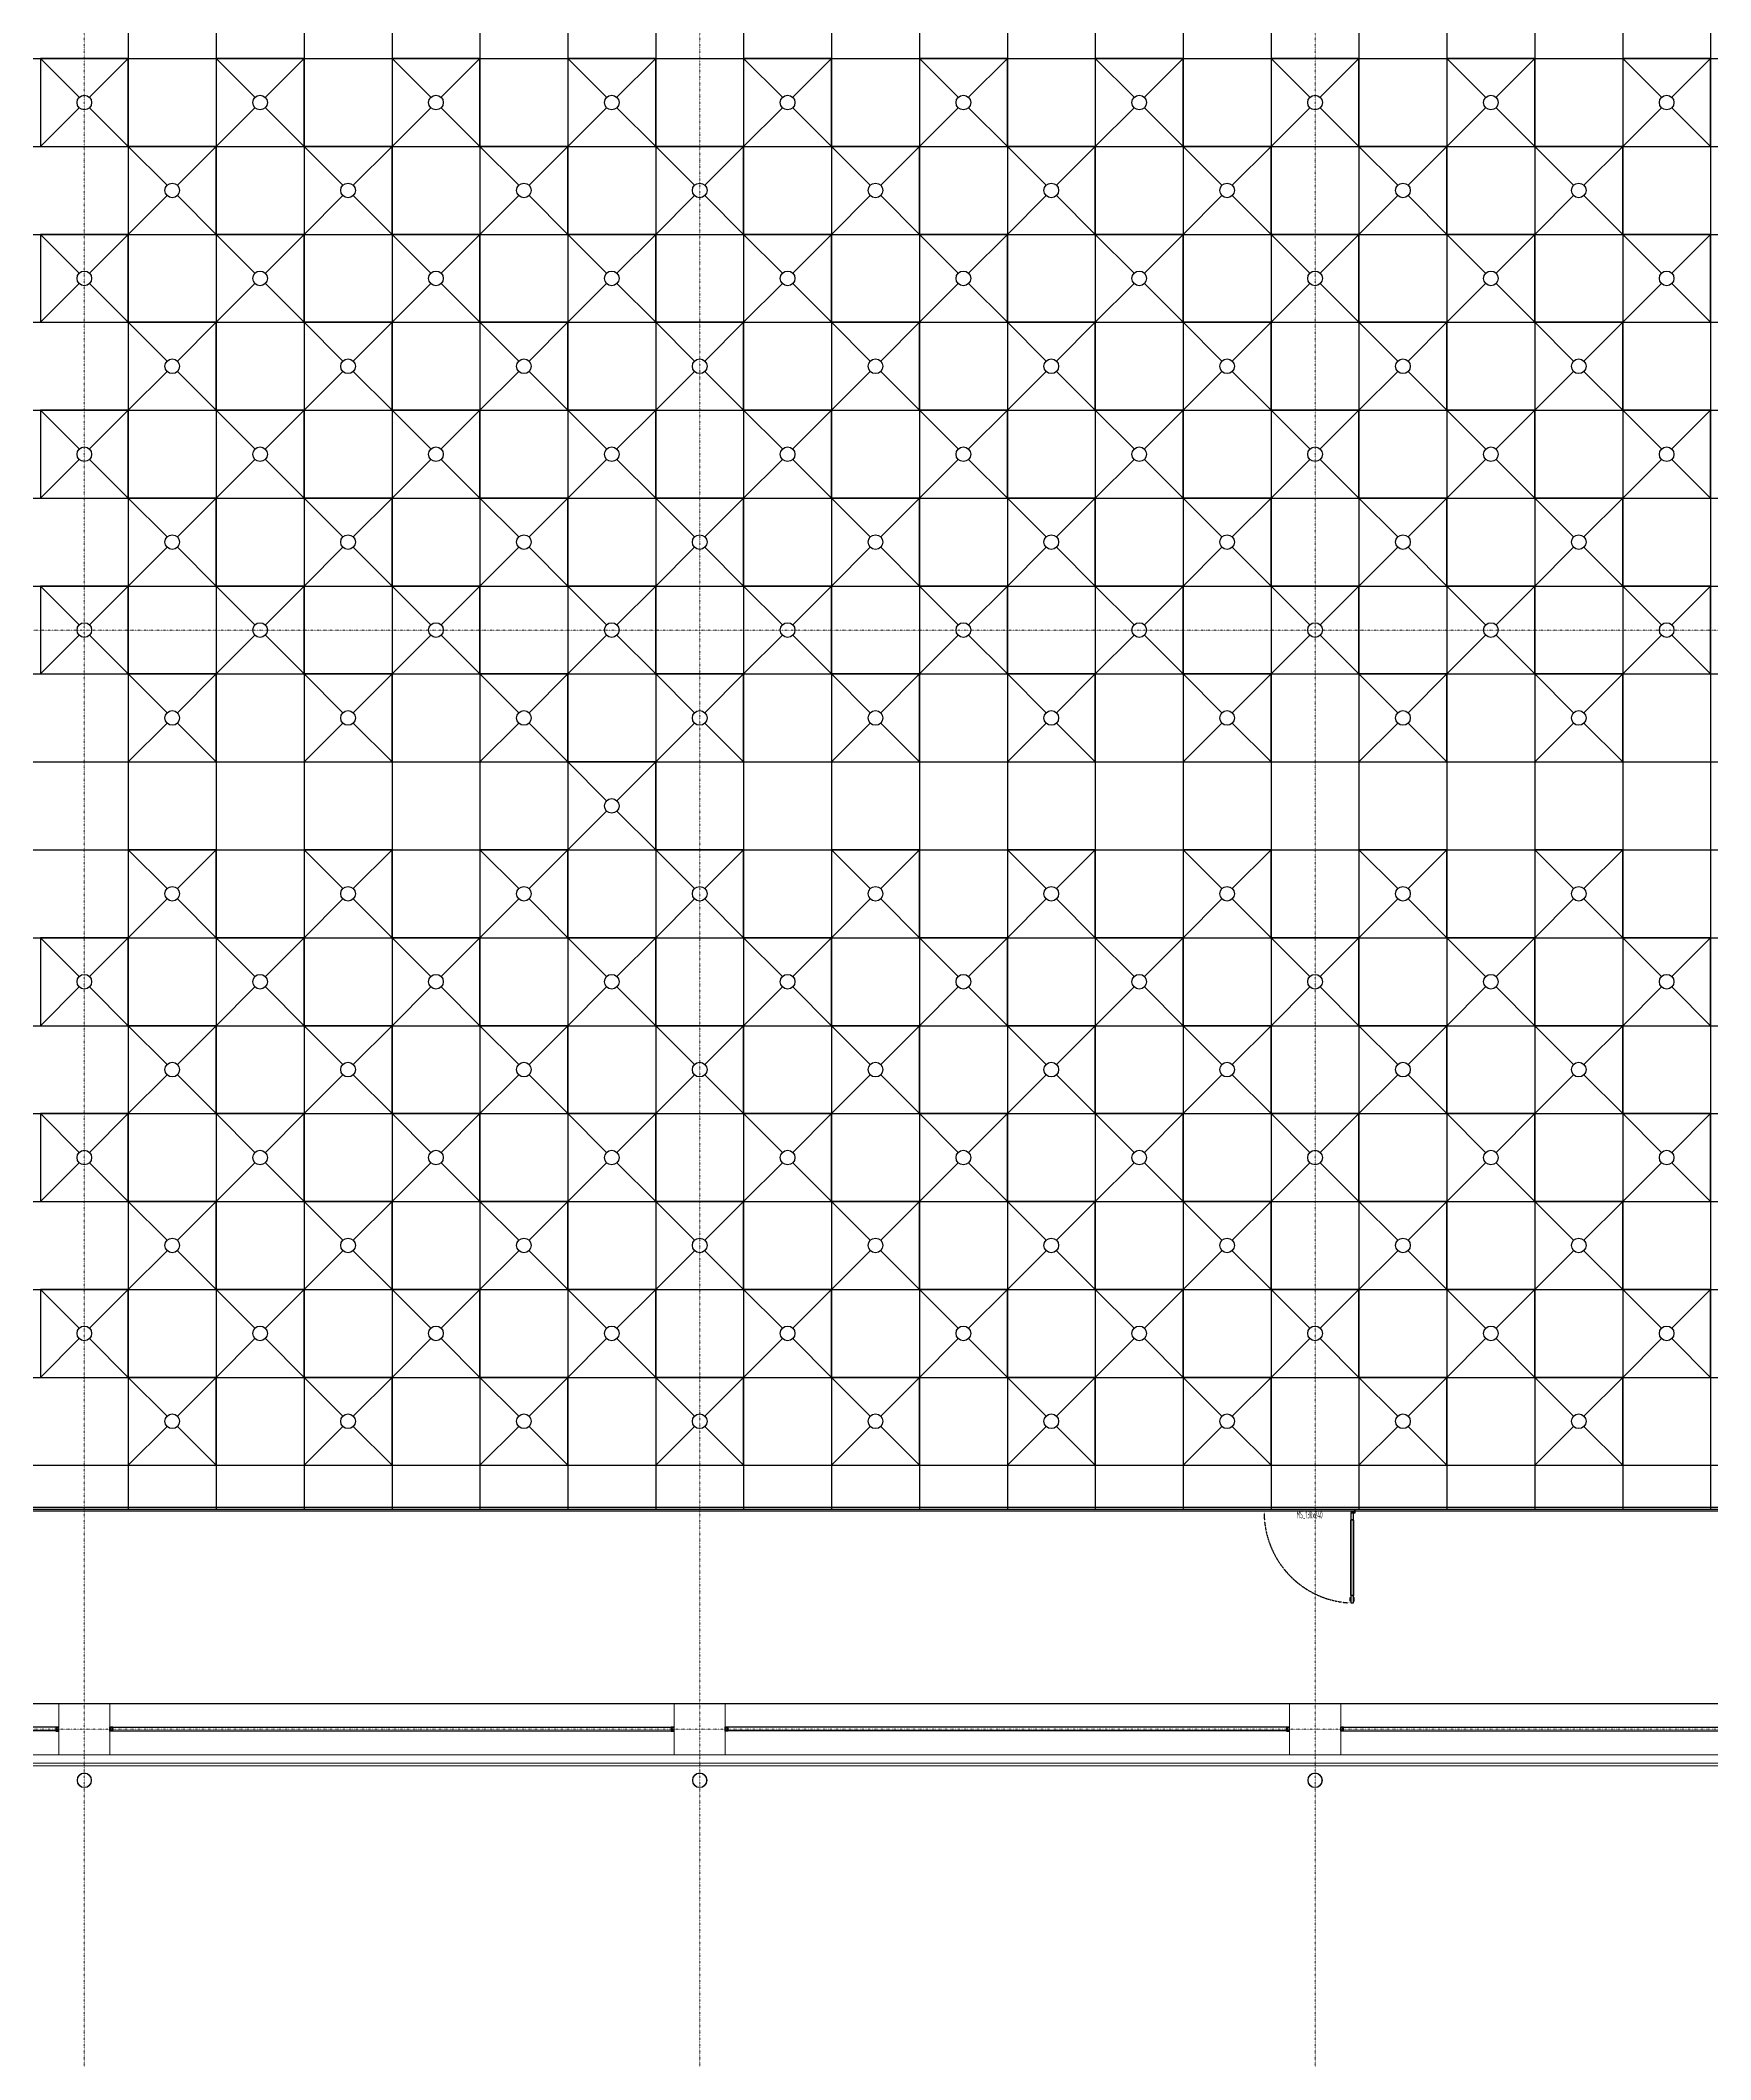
# Model space of a CAD drawing. Extents: x -32000 to 290600, y -111057 to 131250.
# Drawn here: x 93000 to 115800, y -4512 to 23048 of the extents above; entities that cross this region are included whole.
import ezdxf
from ezdxf.enums import TextEntityAlignment as Align

# ---------------------------------------------------------------- set-up
doc = ezdxf.new("R2010")
doc.units = 0
doc.header["$LTSCALE"] = 5
doc.linetypes.add('H12PL3$0$JJP_三點線', pattern=[0.9, 0.3, -0.15, 0, -0.15, 0, -0.15, 0, -0.15])
doc.linetypes.add('XFDP30-200K$0$HIDDEN', pattern=[0.3, 0.2, -0.1])
for name, color, linetype in [('H12PL3$0$A-OBJE-MEP', 252, 'Continuous'), ('H12PL3$0$A-WALL-EX', 252, 'Continuous'), ('H12PL3$0$S-COL', 252, 'Continuous'), ('H12PL3$0$S-GRID', 252, 'Continuous'), ('XFDC30-200K$0$A-C-4500 (200K)', 139, 'Continuous'), ('XFDH30-200K$0$A-FFU-1200x1200_(200k)', 140, 'Continuous'), ('XFDP30-200K$0$A-Door (200K)', 2, 'Continuous'), ('XFDP30-200K$0$A-Partition-Col (200K)', 1, 'Continuous'), ('XFDP30-200K$0$A-W-P1S (200K)', 2, 'Continuous'), ('XFDP30-200K$0$A-W-R1 (Rockwool) (200K)', 2, 'Continuous')]:
    doc.layers.add(name, color=color, linetype=linetype)
doc.layers.add('XFDC30-200K$0$A-Area (200K)', color=171, linetype='Continuous', plot=False)
doc.layers.add('XFDP30-200K$0$A-Area (200K)', color=7, linetype='Continuous', plot=False)
doc.styles.add('XFDP30-200K$0$AA-TXT', font='isocp.shx', dxfattribs={"width": 0.8, "bigfont": 'china.shx'})

# ---------------------------------------------------------------- blocks, each defined once
blk = doc.blocks.new('XFDP30-200K$0$TP1-50-Partition_Col-side')
blk.add_lwpolyline([(-2.5, -4), (-2.5, -3.9), (-2.6, -3.9), (-2.5, -3), (-2.5, -0.3), (-2.4, -0.2), (-0.7, -0.2), (-0.5, -0.2), (-0.1, -0.2), (0, -0.2), (0, -0.2), (0.5, -0.2), (0.6, -0.2), (2.4, -0.2), (2.5, -0.3), (2.5, -3), (2.6, -3.9), (2.5, -3.9), (2.5, -4), (2.7, -4), (2.7, 0), (-2.7, 0), (-2.7, -4)], close=True)
for points in [[(-1.6, -2.1), (-2.3, -2.1, 0.414213), (-2.4, -2.2), (-2.4, -3.6), (-2.5, -3.6), (-2.5, -2.2, -0.414213), (-2.3, -2), (-1.6, -2), (-1.6, -2.1)], [(1.6, -2.1), (2.3, -2.1, -0.414213), (2.4, -2.2), (2.4, -3.6), (2.5, -3.6), (2.5, -2.2, 0.414213), (2.3, -2), (1.6, -2), (1.6, -2.1)]]:
    blk.add_lwpolyline(points, format="xyb")
blk.add_lwpolyline([(2.2, -3.6), (-2.2, -3.6, -0.414214), (-2.3, -3.5), (-2.3, -2.6, -0.414214), (-2.2, -2.5), (-1.3, -2.5, 0.414214), (-1.1, -2.3), (-1.1, -2.2, 0.414214), (-1.3, -2.1), (-1.9, -2.1), (-1.9, -2.1), (-1.3, -2.1, -0.414214), (-1.2, -2.2), (-1.2, -2.3, -0.414214), (-1.3, -2.4), (-2.2, -2.4, 0.414214), (-2.4, -2.6), (-2.4, -3.5, 0.414214), (-2.2, -3.6), (2.2, -3.6, 0.414214), (2.4, -3.5), (2.4, -2.6, 0.414214), (2.2, -2.4), (1.3, -2.4, -0.414214), (1.2, -2.3), (1.2, -2.2, -0.414214), (1.3, -2.1), (1.9, -2.1), (1.9, -2.1), (1.3, -2.1, 0.414214), (1.1, -2.2), (1.1, -2.3, 0.414214), (1.3, -2.5), (2.2, -2.5, -0.414214), (2.3, -2.6), (2.3, -3.5, -0.414214)], format="xyb", close=True)
blk = doc.blocks.new('XFDP30-200K$0$GAD2205')
blk.add_lwpolyline([(0, 1), (0, 1), (-18, 1, -0.414214), (-18, 2), (-18, 3, -0.414214), (-18, 3), (-14, 3, 0.414214), (-13, 4), (-13, 4, 0.414214), (-14, 4), (-18, 4, -0.414214), (-18, 5), (-18, 12, -0.414214), (-18, 12), (-18, 12, 0.414214), (-18, 12), (-18, 14, 0.72636), (-19, 14), (-19, 13, 0.158507), (-19, 13), (-19, 0, 0.414214), (-19, 0), (19, 0, 0.414214), (19, 0), (19, 13, 0.158507), (19, 13), (19, 14, 0.72636), (18, 14), (18, 12, 0.414214), (18, 12, -0.414214), (18, 12), (18, 5, -0.414214), (18, 4), (14, 4, 0.414214), (13, 4), (13, 4, 0.414214), (14, 3), (18, 3, -0.414214), (18, 3), (18, 2, -0.414214), (18, 1), (0, 1)], format="xyb", close=True)
blk = doc.blocks.new('XFDP30-200K$0$Door-S130a')
for p, q in [((8.8, 120.4), (8.8, 125.3)), ((8.8, 125.3), (9.6, 125.3)), ((9.6, 120.4), (8.8, 120.4)), ((9.6, 125.3), (9.6, 120.4))]:
    blk.add_line(p, q)
blk.add_lwpolyline([(4.8, 120.4), (4.8, 125.3), (4, 125.3), (4, 120.4)], close=True)
at = {"ltscale": 5}
for points in [[(8.8, 117.8), (8.8, 127.9), (4.8, 127.9), (4.8, 117.8)], [(5, 117.5), (5, 14.8), (5, 14.8), (5, 117.5)], [(8.6, 14.8), (8.5, 14.8), (8.5, 117.5), (8.6, 117.5)], [(8.8, 4.3), (8.8, 14.4), (4.8, 14.4), (4.8, 4.3)]]:
    blk.add_lwpolyline(points, close=True, dxfattribs=at)
blk.add_lwpolyline([(4.8, 117.9), (4.8, 116.7, 0.158507), (4.9, 116.7), (4.9, 116.5, 0.72636), (5, 116.6), (5, 116.7, 0.414214), (5, 116.7, -0.414214), (4.9, 116.8), (4.9, 117.5, -0.414214), (5, 117.5), (5.4, 117.5, 0.414214), (5.4, 117.5), (5.4, 117.6, 0.414214), (5.4, 117.6), (5, 117.6, -0.414214), (4.9, 117.6), (4.9, 117.8, -0.414214), (5, 117.8), (6.8, 117.8), (6.8, 117.8), (6.8, 117.8), (8.6, 117.8, -0.414214), (8.6, 117.8), (8.6, 117.6, -0.414214), (8.6, 117.6), (8.2, 117.6, 0.414214), (8.1, 117.6), (8.1, 117.5, 0.414214), (8.2, 117.5), (8.6, 117.5, -0.414214), (8.6, 117.5), (8.6, 116.8, -0.414214), (8.6, 116.7), (8.6, 116.7, 0.414214), (8.6, 116.7), (8.6, 116.6, 0.72636), (8.6, 116.5), (8.7, 116.7, 0.158507), (8.7, 116.7), (8.7, 117.9, 0.414214), (8.7, 117.9), (4.9, 117.9, 0.414214)], format="xyb", close=True, dxfattribs=at)
at = {"ltscale": 500}
for points in [[(3.2, -0.6), (3.2, 3.9), (3, 3.9), (3, -0.6)], [(8.5, 4.8), (4, 4.8), (4, 4.6), (8.5, 4.6)]]:
    blk.add_lwpolyline(points, close=True, dxfattribs=at)
at = {"linetype": 'XFDP30-200K$0$HIDDEN', "ltscale": 0.1}
blk.add_arc((3.4, 4.4), 123.6, 0, 86.7594, dxfattribs=at)
at = {"ltscale": 500, "extrusion": (0, 0, -1)}
blk.add_ellipse((3.4, 4.4), major_axis=(-0.495, 0.495), ratio=1, start_param=5.497787, end_param=11.780972, dxfattribs=at)
at = {"ltscale": 5, "xscale": 0.1000000000058208, "yscale": 0.1000000000058208, "zscale": 0.1000000000058208}
blk.add_blockref('XFDP30-200K$0$GAD2205', (6.8, 14.3), dxfattribs=at)
at = {"color": 9, "style": 'XFDP30-200K$0$AA-TXT', "width": 0.45}
blk.add_attdef('130X240', text='', height=10, dxfattribs=at).set_placement((65, 10), align=Align.MIDDLE_CENTER)
blk = doc.blocks.new('XFDP30-200K')
at = {"layer": 'XFDP30-200K$0$A-Area (200K)'}
blk.add_lwpolyline([(174600, 89650), (43650, 89650), (43650, 85450), (18450, 85450), (18450, 60390), (23000, 60390), (23000, 55815), (18449, 55815), (18449, 350), (127550, 350), (127550, -2100), (150850, -2100), (150850, 350), (174600, 350)], close=True, dxfattribs=at)
at = {"layer": 'XFDP30-200K$0$A-W-P1S (200K)'}
for p, q in [((167375, 2975, 0), (18575, 2975)), ((167375, 3025, 0), (18625, 3025))]:
    blk.add_line(p, q, dxfattribs=at)
at = {"layer": 'XFDP30-200K$0$A-W-R1 (Rockwool) (200K)'}
for p, q in [((93250, 25, 0), (85550, 25, 0)), ((93950, 25, 0), (101650, 25, 0)), ((110050, 25, 0), (102350, 25, 0)), ((110750, 25, 0), (118450, 25, 0)), ((93250, -25, 0), (85550, -25, 0)), ((93950, -25, 0), (101650, -25, 0)), ((110050, -25, 0), (102350, -25, 0)), ((110750, -25, 0), (118450, -25, 0))]:
    blk.add_line(p, q, dxfattribs=at)
at = {"layer": 'XFDP30-200K$0$A-Door (200K)'}
ref = blk.add_blockref('XFDP30-200K$0$Door-S130a', (110975, 3000), dxfattribs=dict(at, xscale=10, yscale=10, zscale=10, rotation=180))
ref.add_attrib('130X240', 'MS_130x240', dxfattribs={"layer": '0', "color": 9, "height": 100, "style": 'XFDP30-200K$0$AA-TXT', "width": 0.45}).set_placement((110325, 2925), align=Align.MIDDLE_CENTER)
at = {"layer": 'XFDP30-200K$0$A-Partition-Col (200K)', "yscale": 10, "zscale": 10}
for p, xscale, rotation in [((93250, 0), 10, 270), ((93950, 0), -10, 90), ((101650, 0, 0), 10, 270), ((102350, 0, 0), -10, 90), ((110050, 0), 10, 270), ((110750, 0), -10, 90)]:
    blk.add_blockref('XFDP30-200K$0$TP1-50-Partition_Col-side', p, dxfattribs=dict(at, xscale=xscale, rotation=rotation))
blk = doc.blocks.new('H12PL3')
at = {"layer": 'H12PL3$0$A-OBJE-MEP', "lineweight": 0, "flags": 128}
for points in [[(93695, -700, 1), (93505, -700, 1)], [(102095, -700, 1), (101905, -700, 1)], [(110495, -700, 1), (110305, -700, 1)]]:
    blk.add_lwpolyline(points, format="xyb", close=True, dxfattribs=at)
at = {"layer": 'H12PL3$0$A-OBJE-MEP', "lineweight": 0}
for centre in [(93600, -700), (102000, -700), (110400, -700)]:
    blk.add_circle(centre, 100, dxfattribs=at)
at = {"layer": 'H12PL3$0$A-WALL-EX', "lineweight": 0}
blk.add_line((126700, -465), (83000, -465), dxfattribs=at)
at = {"layer": 'H12PL3$0$A-WALL-EX', "lineweight": 0, "flags": 128}
for points in [[(77050, -500), (126700, -500)], [(77050, -500), (126700, -500)], [(77050, -500), (126700, -500)], [(77050, -500), (126700, -500)], [(77050, -500), (126700, -500)], [(126735, -350), (83000, -350)], [(83000, -500), (126700, -500)]]:
    blk.add_lwpolyline(points, dxfattribs=at)
at = {"layer": 'H12PL3$0$S-COL', "lineweight": 0, "flags": 128}
for points in [[(93950, -350), (93950, 350), (93250, 350), (93250, -350)], [(102350, -350), (102350, 350), (101650, 350), (101650, -350)], [(110750, -350), (110750, 350), (110050, 350), (110050, -350)]]:
    blk.add_lwpolyline(points, dxfattribs=at)
at = {"layer": 'H12PL3$0$S-GRID', "linetype": 'H12PL3$0$JJP_三點線', "lineweight": 0}
for p, q in [((93600, 128250), (93600, -28000)), ((102000, 128250), (102000, -28000)), ((110400, 128250), (110400, -28000)), ((-29000, 15000), (289600, 15000)), ((-29000, 0), (289600, 0))]:
    blk.add_line(p, q, dxfattribs=at)
blk.add_blockref('XFDP30-200K', (0, 0))
blk = doc.blocks.new('XFDH30-200K$0$FFU-1212')
for p, q in [((0, 120), (52.9, 67.1)), ((67.1, 67.1), (120, 120)), ((0, 0), (52.9, 52.9)), ((67.1, 52.9), (120, 0))]:
    blk.add_line(p, q)
blk.add_lwpolyline([(0, 0), (120, 0), (120, 120), (0, 120)], close=True)
blk.add_circle((60, 60), 10)
blk = doc.blocks.new('XFDH30-200K')
at = {"layer": 'XFDH30-200K$0$A-FFU-1200x1200_(200k)', "xscale": 10, "yscale": 10, "zscale": 10, "rotation": 90.00000000000001}
for p in [(94200, 21600, 0), (96600, 21600, 0), (99000, 21600, 0), (101400, 21600, 0), (103800, 21600, 0), (106200, 21600, 0), (108600, 21600, 0), (111000, 21600, 0), (113400, 21600, 0), (115800, 21600, 0), (95400, 20400, 0), (97800, 20400, 0), (100200, 20400, 0), (102600, 20400, 0), (105000, 20400, 0), (107400, 20400, 0), (109800, 20400, 0), (112200, 20400, 0), (114600, 20400, 0), (94200, 19200, 0), (96600, 19200, 0), (99000, 19200, 0), (101400, 19200, 0), (103800, 19200, 0), (106200, 19200, 0), (108600, 19200, 0), (111000, 19200, 0), (113400, 19200, 0), (115800, 19200, 0), (95400, 18000, 0), (97800, 18000, 0), (100200, 18000, 0), (102600, 18000, 0), (105000, 18000, 0), (107400, 18000, 0), (109800, 18000, 0), (112200, 18000, 0), (114600, 18000, 0), (94200, 16800, 0), (96600, 16800, 0), (99000, 16800, 0), (101400, 16800, 0), (103800, 16800, 0), (106200, 16800, 0), (108600, 16800, 0), (111000, 16800, 0), (113400, 16800, 0), (115800, 16800, 0), (95400, 15600, 0), (97800, 15600, 0), (100200, 15600, 0), (102600, 15600, 0), (105000, 15600, 0), (107400, 15600, 0), (109800, 15600, 0), (112200, 15600, 0), (114600, 15600, 0), (94200, 14400, 0), (96600, 14400, 0), (99000, 14400, 0), (101400, 14400, 0), (103800, 14400, 0), (106200, 14400, 0), (108600, 14400, 0), (111000, 14400, 0), (113400, 14400, 0), (115800, 14400, 0), (95400, 13200, 0), (97800, 13200, 0), (100200, 13200, 0), (102600, 13200, 0), (105000, 13200, 0), (107400, 13200, 0), (109800, 13200, 0), (112200, 13200, 0), (114600, 13200, 0), (101400, 12000, 0), (95400, 10800, 0), (97800, 10800, 0), (100200, 10800, 0), (102600, 10800, 0), (105000, 10800, 0), (107400, 10800, 0), (109800, 10800, 0), (112200, 10800, 0), (114600, 10800, 0), (94200, 9600, 0), (96600, 9600, 0), (99000, 9600, 0), (101400, 9600, 0), (103800, 9600, 0), (106200, 9600, 0), (108600, 9600, 0), (111000, 9600, 0), (113400, 9600, 0), (115800, 9600, 0), (95400, 8400, 0), (97800, 8400, 0), (100200, 8400, 0), (102600, 8400, 0), (105000, 8400, 0), (107400, 8400, 0), (109800, 8400, 0), (112200, 8400, 0), (114600, 8400, 0), (94200, 7200, 0), (96600, 7200, 0), (99000, 7200, 0), (101400, 7200, 0), (103800, 7200, 0), (106200, 7200, 0), (108600, 7200, 0), (111000, 7200, 0), (113400, 7200, 0), (115800, 7200, 0), (95400, 6000, 0), (97800, 6000, 0), (100200, 6000, 0), (102600, 6000, 0), (105000, 6000, 0), (107400, 6000, 0), (109800, 6000, 0), (112200, 6000, 0), (114600, 6000, 0), (94200, 4800, 0), (96600, 4800, 0), (99000, 4800, 0), (101400, 4800, 0), (103800, 4800, 0), (106200, 4800, 0), (108600, 4800, 0), (111000, 4800, 0), (113400, 4800, 0), (115800, 4800, 0), (95400, 3600, 0), (97800, 3600, 0), (100200, 3600, 0), (102600, 3600, 0), (105000, 3600, 0), (107400, 3600, 0), (109800, 3600, 0), (112200, 3600, 0), (114600, 3600, 0)]:
    blk.add_blockref('XFDH30-200K$0$FFU-1212', p, dxfattribs=at)
blk = doc.blocks.new('XFDC30-200K')
at = {"layer": 'XFDC30-200K$0$A-Area (200K)', "elevation": 0}
blk.add_lwpolyline([(18450, 3000), (166200, 3000), (166200, 13200), (174600, 13200), (174600, 87000), (43650, 87000), (43650, 85450), (18450, 85450), (18450, 60340), (22950, 60340), (22950, 55865), (18449, 55865)], close=True, dxfattribs=at)
at = {"layer": 'XFDC30-200K$0$A-C-4500 (200K)', "ltscale": 0.3}
for p, q in [((94200, 87000), (94200, 2997, 0)), ((95400, 87000), (95400, 2997, 0)), ((96600, 87000), (96600, 3000)), ((97800, 87000), (97800, 3000)), ((99000, 87000), (99000, 3000)), ((100200, 87000), (100200, 3000)), ((101400, 87000), (101400, 3000)), ((102600, 87000), (102600, 3000)), ((103800, 87000), (103800, 3000)), ((105000, 87000), (105000, 3000)), ((106200, 87000), (106200, 3000)), ((107400, 87000), (107400, 3000)), ((108600, 87000), (108600, 3000)), ((109800, 87000), (109800, 3000)), ((111000, 87000), (111000, 3000)), ((112200, 87000), (112200, 3000)), ((113400, 87000), (113400, 3000)), ((114600, 87000), (114600, 3000)), ((115800, 87000), (115800, 3000)), ((18600, 22800), (174600, 22800)), ((18600, 21600), (174600, 21600)), ((18600, 20400), (174600, 20400)), ((18600, 19200), (174600, 19200)), ((18600, 18000), (174600, 18000)), ((18600, 16800), (174600, 16800)), ((18600, 15600), (174600, 15600)), ((18600, 14400), (174600, 14400)), ((18600, 13200), (174600, 13200)), ((18600, 12000), (166200, 12000)), ((18600, 10800), (166200, 10800)), ((18600, 9600), (166200, 9600)), ((18600, 8400), (166200, 8400)), ((18600, 7200), (166200, 7200)), ((18600, 6000), (166200, 6000)), ((18600, 4800), (166200, 4800)), ((18600, 3600), (166200, 3600)), ((18600, 3000), (166200, 3000))]:
    blk.add_line(p, q, dxfattribs=at)

msp = doc.modelspace()

# ---------------------------------------------------------------- block references
for name in ['H12PL3', 'XFDC30-200K', 'XFDH30-200K']:
    msp.add_blockref(name, (0, 0))

doc.saveas('drawing.dxf')
